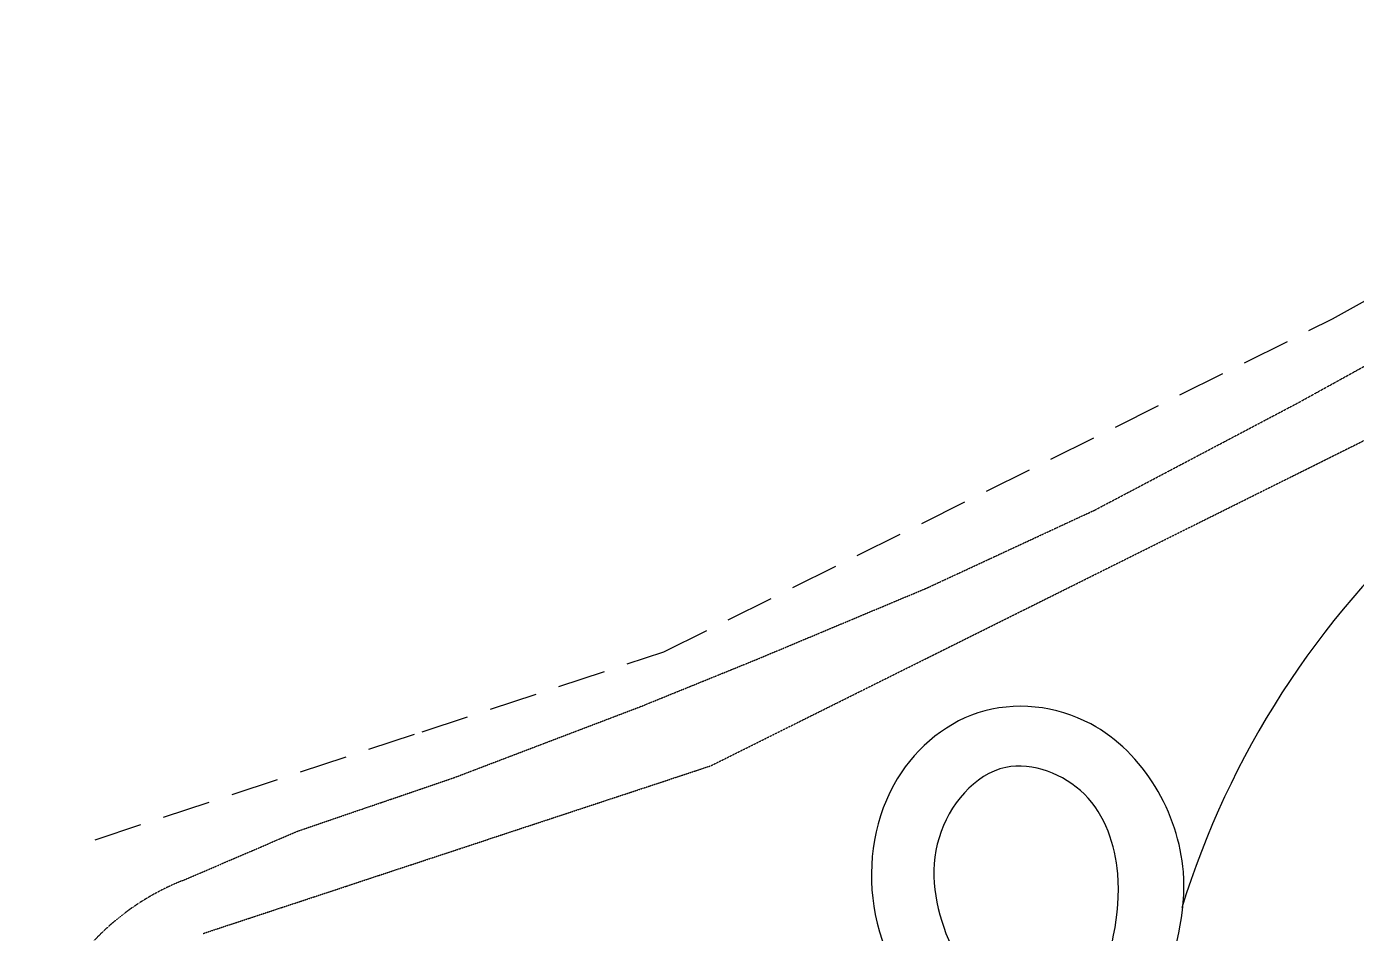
# Model space of a CAD drawing. Header units: inches. Extents: x -18604 to 2753, y -9056 to 3482.
# Drawn here: x -18604 to -11575, y -1314 to 3482 of the extents above; entities that cross this region are included whole.
import ezdxf

# ---------------------------------------------------------------- set-up
doc = ezdxf.new("R2010")
doc.units = ezdxf.units.IN
doc.linetypes.add('DASHED2', pattern=[0.375, 0.25, -0.125])
doc.linetypes.add('DASHEDX2', pattern=[38.1, 25.4, -12.7])
for name, color, linetype in [('ciclovia2', 241, 'DASHED2'), ('FORÇA 1', 86, 'Continuous'), ('projeção das vias', 252, 'DASHEDX2')]:
    doc.layers.add(name, color=color, linetype=linetype)

msp = doc.modelspace()

# ---------------------------------------------------------------- linework, layer by layer
at = {"layer": 'ciclovia2', "ltscale": 6}
for points, elevation in [([(-17669.7, -1314), (-16309.9, -864.5), (-14987.7, -427.6), (-11397.1, 1361.1), (-10347.4, 1949.3), (-9692.7, 2337.4), (-8532.3, 3263.4), (-8258.4, 3482)], -2395.7), ([(-17781.1, -1035.4), (-17169.1, -772.3), (-16341.7, -489.2), (-15356.4, -113.5), (-14739.6, 137.3), (-13843.9, 513.2), (-12955.5, 926), (-11881.1, 1493.2), (-10930.6, 2018.1), (-10180.8, 2441.7), (-9756.4, 2711), (-8800.6, 3432.9)], 24.3)]:
    msp.add_lwpolyline(points, dxfattribs=dict(at, elevation=elevation))
msp.add_arc((-17297.9, -2248.7, 63.4), 1306, 111.69338, 235.20039, dxfattribs=at)
at = {"layer": 'FORÇA 1'}
msp.add_arc((-8078.7, -2544.6, -7.1), 4625.2, 131.65092, 162.83032, dxfattribs=at)
for points, knots in [([(-12596.9, -1628.2, -7.1), (-12534.6, -1417.2, 4.3), (-12383.6, -906.2, 32), (-12818.4, -146.1, -14.5), (-13599.9, -61.3, 2.7), (-14111.5, -523.5, 0.5), (-14192.7, -1262.3, -0.5), (-13933.9, -1680.6, -0.2), (-13791.9, -1897.2, 0)], [0, 0, 0, 0, 649.163968, 1571.946122, 2171.553363, 2757.65089, 3449.031517, 4207.693788, 4207.693788, 4207.693788, 4207.693788]), ([(-12948.7, -1641.2, 8.4), (-12874.9, -1430.3, 18.1), (-12777.5, -1069.9, 29.3), (-12948.9, -538.4, -13.8), (-13479.2, -330, 4), (-13869, -809.5, 0.2), (-13749.8, -1459.9, -0.4), (-13444.7, -1798, -0.2), (-13262.1, -2000.5)], [178.838613, 178.838613, 178.838613, 178.838613, 834.168805, 1290.493079, 1729.769843, 2241.688692, 2781.671488, 3587.659258, 3587.659258, 3587.659258, 3587.659258])]:
    msp.add_open_spline(points, degree=3, knots=knots, dxfattribs=at)
at = {"layer": 'projeção das vias', "ltscale": 10, "elevation": -2395.7}
msp.add_lwpolyline([(-18241.6, -818.4), (-16513.8, -247.4), (-15235.9, 175), (-11701.1, 1935.9), (-10672, 2512.5), (-10063, 2873.6), (-9433.8, 3375.6)], dxfattribs=at)

doc.saveas('drawing.dxf')
